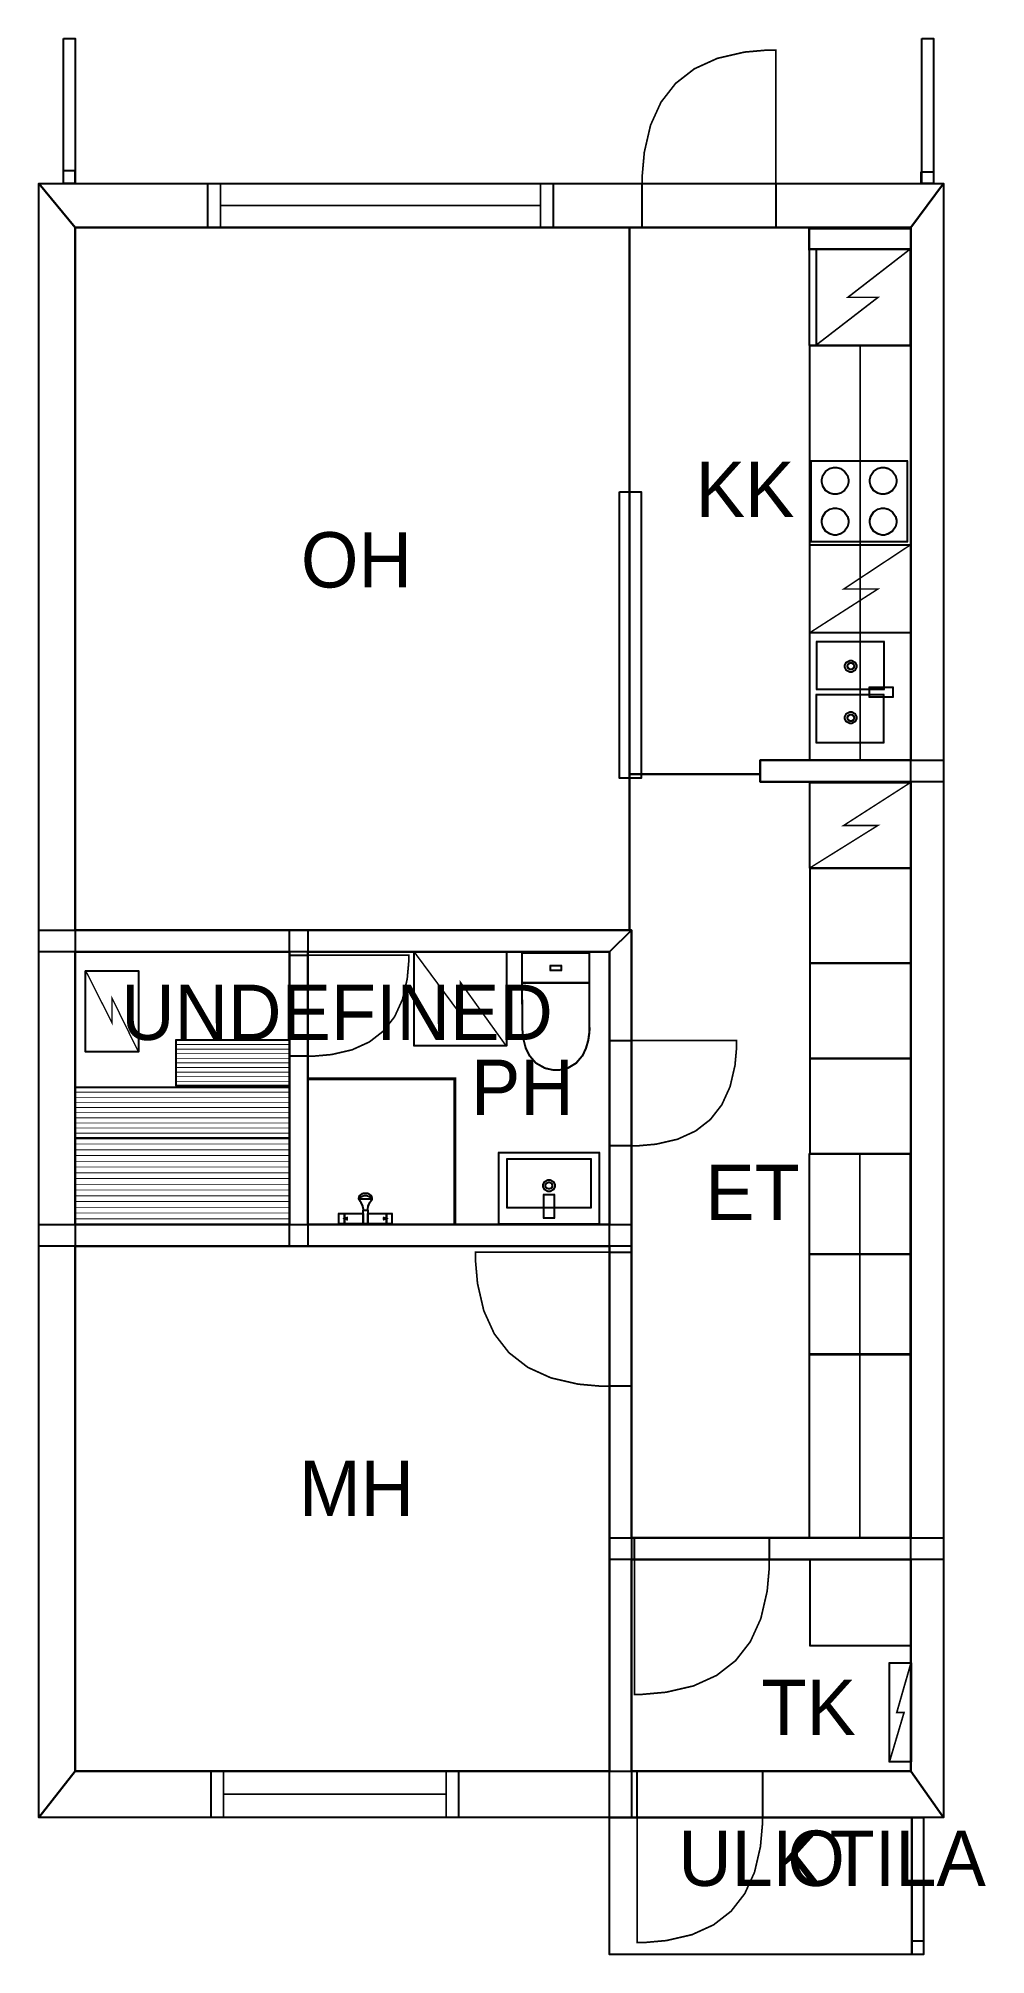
# Model space of a CAD drawing. Extents: x 1.5 to 7.4, y 0 to 11.9.
import ezdxf

# ---------------------------------------------------------------- set-up
doc = ezdxf.new("R2010")
doc.units = 0
doc.layers.get('0').update_dxf_attribs({"linetype": 'CONTINUOUS'})

msp = doc.modelspace()

# ---------------------------------------------------------------- linework, layer by layer
at = {"color": 0}
for points, const_width in [([(1.67253, 11.9134), (1.74544, 11.9134), (1.74544, 11.0119), (1.67253, 11.0119), (1.67253, 11.9134)], 0.002083), ([(7.00331, 11.9134), (7.07622, 11.9134), (7.07622, 11.0119), (7.00331, 11.0119), (7.00331, 11.9134)], 0.002083), ([(5.26719, 11.0119), (5.26719, 11.0606), (5.28017, 11.2065), (5.31907, 11.3751), (5.3839, 11.5177), (5.47467, 11.6344), (5.59136, 11.7252), (5.734, 11.79), (5.90256, 11.8289), (6.04839, 11.8418), (6.09706, 11.8418), (6.09706, 11.0119), (5.26719, 11.0119)], 0.010417), ([(1.51801, 11.0119), (7.13781, 11.0119), (6.9349, 10.7382), (1.74544, 10.7382), (1.51801, 11.0119)], 0.002083), ([(1.51801, 0.859321), (1.51801, 11.0119), (1.74544, 10.7382), (1.74544, 1.14621), (1.51801, 0.859321)], 0.002083), ([(2.56967, 11.0119), (4.71365, 11.0119), (4.71365, 10.7382), (2.56967, 10.7382), (2.56967, 11.0119)], 0.010417), ([(2.56967, 11.0119), (4.71365, 11.0119), (4.71365, 10.7382), (2.56967, 10.7382), (2.56967, 11.0119)], 0.010417), ([(5.26719, 11.0119), (6.09706, 11.0119), (6.09706, 10.7382), (5.26719, 10.7382), (5.26719, 11.0119)], 0.010417), ([(5.26719, 11.0119), (6.09706, 11.0119), (6.09706, 10.7382), (5.26719, 10.7382), (5.26719, 11.0119)], 0.010417), ([(7.13781, 11.0119), (7.13781, 0.859321), (6.9349, 1.14621), (6.9349, 10.7382), (7.13781, 11.0119)], 0.002083), ([(6.30442, 10.7324), (6.30442, 10.6041), (6.93485, 10.6041), (6.93485, 10.7324), (6.30442, 10.7324)], 0.01283), ([(6.30615, 10.6041), (6.30615, 10.0058), (6.93115, 10.0058), (6.93115, 10.6041), (6.30615, 10.6041)], 0.009972), ([(6.30615, 10.6041), (6.30615, 10.0058), (6.34782, 10.0058), (6.34782, 10.6041), (6.30615, 10.6041)], 0.009972), ([(6.30875, 10.0058), (6.30875, 7.42822), (6.93375, 7.42822), (6.93375, 10.0058), (6.30875, 10.0058)], 0.010417), ([(6.62061, 10.0058), (6.62061, 7.43088), (6.93311, 7.43088), (6.93311, 10.0058), (6.62061, 10.0058)], 0.010417), ([(6.31668, 9.28831), (6.31668, 8.78478), (6.91292, 8.78478), (6.91292, 9.28831), (6.31668, 9.28831)], 0.010417), ([(6.46565, 9.08117), (6.45751, 9.08117), (6.43321, 9.08772), (6.40674, 9.10558), (6.38883, 9.13211), (6.38232, 9.15642), (6.38232, 9.1645), (6.38232, 9.17264), (6.38883, 9.19694), (6.40674, 9.22342), (6.43321, 9.24132), (6.45751, 9.24783), (6.46565, 9.24783), (6.47374, 9.24783), (6.49804, 9.24132), (6.52458, 9.22342), (6.54243, 9.19694), (6.54899, 9.17264), (6.54899, 9.1645), (6.54899, 9.15642), (6.54243, 9.13211), (6.52458, 9.10558), (6.49804, 9.08772), (6.47374, 9.08117), (6.46565, 9.08117)], 0.010417), ([(6.76357, 9.08117), (6.75543, 9.08117), (6.73107, 9.08772), (6.70458, 9.10558), (6.68674, 9.13211), (6.68024, 9.15642), (6.68024, 9.1645), (6.68024, 9.17264), (6.68674, 9.19694), (6.70458, 9.22342), (6.73107, 9.24132), (6.75543, 9.24783), (6.76357, 9.24783), (6.77165, 9.24783), (6.79596, 9.24132), (6.82249, 9.22342), (6.84033, 9.19694), (6.8469, 9.17264), (6.8469, 9.1645), (6.8469, 9.15642), (6.84033, 9.13211), (6.82249, 9.10558), (6.79596, 9.08772), (6.77165, 9.08117), (6.76357, 9.08117)], 0.010417), ([(5.12543, 9.09631), (5.26085, 9.09631), (5.26085, 7.31592), (5.12543, 7.31592), (5.12543, 9.09631)], 0.002083), ([(6.46565, 8.82801), (6.45751, 8.82801), (6.43321, 8.83458), (6.40674, 8.85243), (6.38883, 8.87896), (6.38232, 8.90326), (6.38232, 8.91135), (6.38232, 8.91949), (6.38883, 8.94379), (6.40674, 8.97026), (6.43321, 8.98817), (6.45751, 8.99468), (6.46565, 8.99468), (6.47374, 8.99468), (6.49804, 8.98817), (6.52458, 8.97026), (6.54243, 8.94379), (6.54899, 8.91949), (6.54899, 8.91135), (6.54899, 8.90326), (6.54243, 8.87896), (6.52458, 8.85243), (6.49804, 8.83458), (6.47374, 8.82801), (6.46565, 8.82801)], 0.010417), ([(6.76357, 8.82801), (6.75543, 8.82801), (6.73107, 8.83458), (6.70458, 8.85243), (6.68674, 8.87896), (6.68024, 8.90326), (6.68024, 8.91135), (6.68024, 8.91949), (6.68674, 8.94379), (6.70458, 8.97026), (6.73107, 8.98817), (6.75543, 8.99468), (6.76357, 8.99468), (6.77165, 8.99468), (6.79596, 8.98817), (6.82249, 8.97026), (6.84033, 8.94379), (6.8469, 8.91949), (6.8469, 8.91135), (6.8469, 8.90326), (6.84033, 8.87896), (6.82249, 8.85243), (6.79596, 8.83458), (6.77165, 8.82801), (6.76357, 8.82801)], 0.010417), ([(6.30875, 8.76671), (6.30875, 8.22021), (6.93375, 8.22021), (6.93375, 8.76671), (6.30875, 8.76671)], 0.009108), ([(6.35097, 8.16635), (6.35097, 7.86757), (6.76725, 7.86757), (6.76725, 8.16635), (6.35097, 8.16635)], 0.010417), ([(6.56288, 7.97581), (6.55643, 7.97581), (6.53706, 7.98649), (6.52642, 8.00586), (6.52642, 8.01226), (6.52642, 8.01872), (6.53706, 8.03808), (6.55643, 8.04872), (6.56288, 8.04872), (6.56928, 8.04872), (6.58865, 8.03808), (6.59933, 8.01872), (6.59933, 8.01226), (6.59933, 8.00586), (6.58865, 7.98649), (6.56928, 7.97581), (6.56288, 7.97581)], 0.008333), ([(6.56288, 7.99143), (6.55919, 7.99143), (6.54812, 7.99756), (6.54204, 8.00862), (6.54204, 8.01226), (6.54204, 8.01594), (6.54812, 8.02701), (6.55919, 8.0331), (6.56288, 8.0331), (6.56651, 8.0331), (6.57758, 8.02701), (6.58371, 8.01594), (6.58371, 8.01226), (6.58371, 8.00862), (6.57758, 7.99756), (6.56651, 7.99143), (6.56288, 7.99143)], 0.008333), ([(6.67817, 7.88331), (6.67817, 7.82081), (6.824, 7.82081), (6.824, 7.88331), (6.67817, 7.88331)], 0.010417), ([(6.35004, 7.8361), (6.35004, 7.53749), (6.76622, 7.53749), (6.76622, 7.8361), (6.35004, 7.8361)], 0.010417), ([(6.56288, 7.65614), (6.55643, 7.65614), (6.53706, 7.66683), (6.52642, 7.68619), (6.52642, 7.6926), (6.52642, 7.69906), (6.53706, 7.71843), (6.55643, 7.72906), (6.56288, 7.72906), (6.56928, 7.72906), (6.58865, 7.71843), (6.59933, 7.69906), (6.59933, 7.6926), (6.59933, 7.68619), (6.58865, 7.66683), (6.56928, 7.65614), (6.56288, 7.65614)], 0.008333), ([(6.56288, 7.67176), (6.55919, 7.67176), (6.54812, 7.6779), (6.54204, 7.68896), (6.54204, 7.6926), (6.54204, 7.69629), (6.54812, 7.70736), (6.55919, 7.71343), (6.56288, 7.71343), (6.56651, 7.71343), (6.57758, 7.70736), (6.58371, 7.69629), (6.58371, 7.6926), (6.58371, 7.68896), (6.57758, 7.6779), (6.56651, 7.67176), (6.56288, 7.67176)], 0.008333), ([(6.00092, 7.42914), (7.13781, 7.42914), (7.13781, 7.29372), (6.00092, 7.29372), (6.00092, 7.42914)], 0.002083), ([(6.30811, 7.28944), (6.30811, 6.75803), (6.93311, 6.75803), (6.93311, 7.28944), (6.30811, 7.28944)], 0.008857), ([(6.3099, 6.75803), (6.3099, 6.16644), (6.9349, 6.16644), (6.9349, 6.75803), (6.3099, 6.75803)], 0.010417), ([(5.06478, 6.23682), (1.51801, 6.23682), (1.51801, 6.37224), (5.20019, 6.37224), (5.06478, 6.23682)], 0.002083), ([(3.07699, 6.37224), (3.19065, 6.37224), (3.19065, 4.40776), (3.07699, 4.40776), (3.07699, 6.37224)], 0.002083), ([(5.06478, 0.859321), (5.06478, 6.23682), (5.20019, 6.37224), (5.20019, 0.859321), (5.06478, 0.859321)], 0.002083), ([(3.07699, 6.21619), (3.19065, 6.21619), (3.19065, 5.58963), (3.07699, 5.58963), (3.07699, 6.21619)], 0.010417), ([(3.07699, 6.21619), (3.19065, 6.21619), (3.19065, 5.58963), (3.07699, 5.58963), (3.07699, 6.21619)], 0.010417), ([(3.19065, 5.58963), (3.22732, 5.58963), (3.33746, 5.59944), (3.46474, 5.62879), (3.57243, 5.67779), (3.66054, 5.74631), (3.72906, 5.83442), (3.778, 5.94211), (3.80735, 6.06939), (3.81717, 6.17953), (3.81717, 6.21619), (3.19065, 6.21619), (3.19065, 5.58963)], 0.010417), ([(3.85113, 6.23682), (4.42339, 6.23682), (4.42339, 5.65261), (3.85113, 5.65261), (3.85113, 6.23682)], 0.009539), ([(4.52208, 6.23161), (4.93864, 6.23161), (4.93864, 6.04432), (4.52208, 6.04432), (4.52208, 6.23161)], 0.010417), ([(1.80974, 6.12056), (1.80974, 5.61714), (2.13715, 5.61714), (2.13715, 6.12056), (1.80974, 6.12056)], 0.00839), ([(4.69721, 6.15375), (4.76346, 6.15375), (4.76346, 6.12218), (4.69721, 6.12218), (4.69721, 6.15375)], 0.010417), ([(6.3099, 6.1665), (6.3099, 5.57497), (6.9349, 5.57497), (6.9349, 6.1665), (6.3099, 6.1665)], 0.010417), ([(4.93864, 5.77604), (4.93864, 5.77604), (4.93869, 5.76432), (4.93707, 5.73335), (4.93093, 5.68951), (4.91749, 5.63926), (4.89393, 5.58903), (4.85747, 5.54519), (4.80528, 5.51421), (4.75222, 5.50244), (4.7346, 5.50244), (4.71625, 5.50244), (4.6614, 5.51421), (4.60736, 5.54519), (4.56956, 5.58903), (4.54508, 5.63926), (4.53108, 5.68951), (4.52468, 5.73335), (4.52294, 5.76432), (4.52306, 5.77604), (4.52306, 5.77604), (4.52203, 6.04432), (4.93864, 6.04432), (4.93864, 5.77604)], 0.010417), ([(2.3724, 5.69015), (3.07699, 5.69015), (3.07699, 5.40483), (2.3724, 5.40483), (2.3724, 5.69015)], 0.010417), ([(5.06478, 5.68582), (5.20019, 5.68582), (5.20019, 5.03217), (5.06478, 5.03217), (5.06478, 5.68582)], 0.010417), ([(5.06478, 5.68582), (5.20019, 5.68582), (5.20019, 5.03217), (5.06478, 5.03217), (5.06478, 5.68582)], 0.010417), ([(5.20019, 5.03217), (5.23844, 5.03217), (5.35335, 5.04243), (5.48617, 5.07303), (5.59847, 5.12414), (5.69043, 5.19558), (5.76188, 5.28754), (5.81299, 5.39985), (5.84358, 5.53267), (5.85385, 5.64757), (5.85385, 5.68582), (5.20019, 5.68582), (5.20019, 5.03217)], 0.010417), ([(6.3099, 5.57497), (6.3099, 4.98346), (6.9349, 4.98346), (6.9349, 5.57497), (6.3099, 5.57497)], 0.010417), ([(1.74539, 5.39757), (3.07574, 5.39757), (3.07574, 5.07904), (1.74539, 5.07904), (1.74539, 5.39757)], 0.010417), ([(1.74544, 5.07904), (3.07574, 5.07904), (3.07574, 4.54324), (1.74544, 4.54324), (1.74544, 5.07904)], 0.010417), ([(4.37549, 4.99094), (5.00049, 4.99094), (5.00049, 4.54617), (4.37549, 4.54617), (4.37549, 4.99094)], 0.010417), ([(4.42757, 4.95167), (4.9484, 4.95167), (4.9484, 4.64719), (4.42757, 4.64719), (4.42757, 4.95167)], 0.010417), ([(6.30583, 4.98346), (6.30583, 4.35846), (6.93083, 4.35846), (6.93083, 4.98346), (6.30583, 4.98346)], 0.010417), ([(4.65153, 4.78483), (4.65153, 4.79129), (4.66217, 4.81065), (4.68153, 4.82129), (4.68799, 4.82129), (4.69439, 4.82129), (4.71376, 4.81065), (4.72444, 4.79129), (4.72444, 4.78483), (4.72444, 4.77843), (4.71376, 4.75906), (4.69439, 4.74837), (4.68799, 4.74837), (4.68153, 4.74837), (4.66217, 4.75906), (4.65153, 4.77843), (4.65153, 4.78483)], 0.008333), ([(4.66715, 4.78483), (4.66715, 4.78851), (4.67324, 4.79958), (4.68431, 4.80567), (4.68799, 4.80567), (4.69162, 4.80567), (4.70269, 4.79958), (4.70882, 4.78851), (4.70882, 4.78483), (4.70882, 4.78119), (4.70269, 4.77013), (4.69162, 4.764), (4.68799, 4.764), (4.68431, 4.764), (4.67324, 4.77013), (4.66715, 4.78119), (4.66715, 4.78483)], 0.008333), ([(4.65674, 4.72906), (4.71924, 4.72906), (4.71924, 4.58322), (4.65674, 4.58322), (4.65674, 4.72906)], 0.010417), ([(1.51801, 4.54318), (5.20019, 4.54318), (5.20019, 4.40776), (1.51801, 4.40776), (1.51801, 4.54318)], 0.002083), ([(3.38271, 4.61199), (3.41812, 4.61199), (3.41812, 4.54844), (3.38271, 4.54844), (3.38271, 4.61199)], 0.010417), ([(3.41812, 4.58074), (3.42133, 4.57954), (3.43099, 4.57568), (3.43375, 4.57449), (3.43375, 4.57449), (3.43375, 4.57596), (3.43375, 4.58024), (3.43375, 4.58453), (3.43375, 4.58594), (3.43375, 4.58594), (3.43138, 4.58529), (3.42139, 4.58192), (3.41812, 4.58074)], 0.010417), ([(3.4171, 4.61199), (3.53375, 4.61199), (3.53375, 4.54844), (3.4171, 4.54844), (3.4171, 4.61199)], 0.010417), ([(3.5619, 4.54844), (3.53375, 4.54844), (3.53375, 4.63178), (3.54075, 4.63178), (3.55658, 4.63178), (3.5619, 4.63178), (3.5619, 4.61094), (3.5619, 4.56407), (3.5619, 4.54844)], 0.010417), ([(3.5619, 4.61199), (3.67854, 4.61199), (3.67854, 4.54844), (3.5619, 4.54844), (3.5619, 4.61199)], 0.010417), ([(3.67854, 4.58074), (3.67529, 4.57954), (3.66564, 4.57568), (3.66292, 4.57449), (3.66292, 4.57449), (3.66292, 4.57596), (3.66292, 4.58024), (3.66292, 4.58453), (3.66292, 4.58594), (3.66292, 4.58594), (3.66525, 4.58529), (3.67524, 4.58192), (3.67854, 4.58074)], 0.010417), ([(3.67854, 4.61199), (3.71186, 4.61199), (3.71186, 4.54844), (3.67854, 4.54844), (3.67854, 4.61199)], 0.010417), ([(5.06478, 3.53808), (5.0159, 3.53808), (4.86936, 3.55117), (4.69997, 3.59022), (4.55669, 3.65539), (4.43946, 3.74658), (4.34825, 3.86382), (4.28315, 4.00711), (4.24408, 4.17649), (4.23107, 4.32303), (4.23107, 4.37185), (5.06478, 4.37185), (5.06478, 3.53808)], 0.010417), ([(5.06478, 4.37185), (5.20019, 4.37185), (5.20019, 3.53808), (5.06478, 3.53808), (5.06478, 4.37185)], 0.010417), ([(5.06478, 4.37185), (5.20019, 4.37185), (5.20019, 3.53808), (5.06478, 3.53808), (5.06478, 4.37185)], 0.010417), ([(6.30583, 4.35846), (6.30583, 3.73346), (6.93083, 3.73346), (6.93083, 4.35846), (6.30583, 4.35846)], 0.010417), ([(6.30583, 3.7391), (6.30583, 2.5964), (6.93083, 2.5964), (6.93083, 3.7391), (6.30583, 3.7391)], 0.010417), ([(5.06478, 2.5964), (7.13781, 2.5964), (7.13781, 2.46099), (5.06478, 2.46099), (5.06478, 2.5964)], 0.002083), ([(5.21918, 2.5964), (6.05658, 2.5964), (6.05658, 2.46099), (5.21918, 2.46099), (5.21918, 2.5964)], 0.010417), ([(5.21918, 2.5964), (6.05658, 2.5964), (6.05658, 2.46099), (5.21918, 2.46099), (5.21918, 2.5964)], 0.010417), ([(6.05658, 2.46099), (6.05658, 2.41194), (6.04346, 2.26476), (6.00424, 2.09467), (5.93881, 1.95074), (5.84722, 1.83296), (5.72944, 1.74137), (5.5855, 1.67594), (5.41542, 1.63672), (5.26824, 1.62358), (5.21918, 1.62358), (5.21918, 2.46099), (6.05658, 2.46099)], 0.010417), ([(6.3099, 2.46094), (6.3099, 1.92606), (6.9349, 1.92606), (6.9349, 2.46094), (6.3099, 2.46094)], 0.010417), ([(6.8035, 1.81988), (6.8035, 1.20459), (6.93707, 1.20459), (6.93707, 1.81988), (6.8035, 1.81988)], 0.010254), ([(7.13781, 0.859321), (1.51801, 0.859321), (1.74544, 1.14621), (6.9349, 1.14621), (7.13781, 0.859321)], 0.002083), ([(2.58854, 1.14621), (4.1269, 1.14621), (4.1269, 0.859321), (2.58854, 0.859321), (2.58854, 1.14621)], 0.010417), ([(2.58854, 1.14621), (4.1269, 1.14621), (4.1269, 0.859321), (2.58854, 0.859321), (2.58854, 1.14621)], 0.010417), ([(5.23594, 1.14621), (6.01383, 1.14621), (6.01383, 0.859321), (5.23594, 0.859321), (5.23594, 1.14621)], 0.010417), ([(5.23594, 1.14621), (6.01383, 1.14621), (6.01383, 0.859321), (5.23594, 0.859321), (5.23594, 1.14621)], 0.010417), ([(6.94217, 0.859321), (6.94125, 0.006944), (5.06478, 0.006944), (5.06478, 0.859321), (6.94217, 0.859321)], 0.002083), ([(6.01383, 0.859321), (6.01383, 0.813747), (6.00163, 0.677029), (5.96517, 0.518989), (5.9044, 0.385308), (5.81933, 0.275933), (5.70996, 0.190864), (5.57628, 0.1301), (5.41824, 0.093642), (5.28153, 0.081434), (5.23594, 0.081434), (5.23594, 0.859321), (6.01383, 0.859321)], 0.010417), ([(6.94217, 0.859321), (7.01508, 0.859321), (7.01508, 0.006944), (6.94217, 0.006944), (6.94217, 0.859321)], 0.002083)]:
    msp.add_lwpolyline(points, close=True, dxfattribs=dict(at, const_width=const_width))
at = {"color": 7}
for points in [[(1.67253, 11.9134), (1.74544, 11.9134), (1.74544, 11.0119), (1.67253, 11.0119), (1.67253, 11.9134)], [(7.00331, 11.9134), (7.07622, 11.9134), (7.07622, 11.0119), (7.00331, 11.0119), (7.00331, 11.9134)], [(2.56967, 11.0119), (4.71365, 11.0119), (4.71365, 10.7382), (2.56967, 10.7382), (2.56967, 11.0119)], [(2.56967, 11.0119), (4.71365, 11.0119), (4.71365, 10.7382), (2.56967, 10.7382), (2.56967, 11.0119)], [(5.26719, 11.0119), (6.09706, 11.0119), (6.09706, 10.7382), (5.26719, 10.7382), (5.26719, 11.0119)], [(5.26719, 11.0119), (6.09706, 11.0119), (6.09706, 10.7382), (5.26719, 10.7382), (5.26719, 11.0119)], [(1.74544, 10.7382), (5.18907, 10.7382), (5.18907, 6.37224), (1.74544, 6.37224), (1.74544, 10.7382)], [(6.9349, 7.42914), (6.00092, 7.42914), (6.00092, 7.34153), (5.18907, 7.34153), (5.18907, 10.7382), (6.9349, 10.7382), (6.9349, 7.42914)], [(6.30442, 10.7324), (6.93485, 10.7324), (6.93485, 10.6041), (6.30442, 10.6041), (6.30442, 10.7324)], [(6.30615, 10.6041), (6.93115, 10.6041), (6.93115, 10.0058), (6.30615, 10.0058), (6.30615, 10.6041)], [(6.30615, 10.6041), (6.34782, 10.6041), (6.34782, 10.0058), (6.30615, 10.0058), (6.30615, 10.6041)], [(6.30875, 10.0058), (6.93375, 10.0058), (6.93375, 7.42822), (6.30875, 7.42822), (6.30875, 10.0058)], [(6.31668, 9.28831), (6.91292, 9.28831), (6.91292, 8.78478), (6.31668, 8.78478), (6.31668, 9.28831)], [(6.46565, 9.08117), (6.45751, 9.08117), (6.43321, 9.08772), (6.40674, 9.10558), (6.38883, 9.13211), (6.38232, 9.15642), (6.38232, 9.1645), (6.38232, 9.17264), (6.38883, 9.19694), (6.40674, 9.22342), (6.43321, 9.24132), (6.45751, 9.24783), (6.46565, 9.24783), (6.47374, 9.24783), (6.49804, 9.24132), (6.52458, 9.22342), (6.54243, 9.19694), (6.54899, 9.17264), (6.54899, 9.1645), (6.54899, 9.15642), (6.54243, 9.13211), (6.52458, 9.10558), (6.49804, 9.08772), (6.47374, 9.08117), (6.46565, 9.08117)], [(6.76357, 9.08117), (6.75543, 9.08117), (6.73107, 9.08772), (6.70458, 9.10558), (6.68674, 9.13211), (6.68024, 9.15642), (6.68024, 9.1645), (6.68024, 9.17264), (6.68674, 9.19694), (6.70458, 9.22342), (6.73107, 9.24132), (6.75543, 9.24783), (6.76357, 9.24783), (6.77165, 9.24783), (6.79596, 9.24132), (6.82249, 9.22342), (6.84033, 9.19694), (6.8469, 9.17264), (6.8469, 9.1645), (6.8469, 9.15642), (6.84033, 9.13211), (6.82249, 9.10558), (6.79596, 9.08772), (6.77165, 9.08117), (6.76357, 9.08117)], [(6.46565, 8.82801), (6.45751, 8.82801), (6.43321, 8.83458), (6.40674, 8.85243), (6.38883, 8.87896), (6.38232, 8.90326), (6.38232, 8.91135), (6.38232, 8.91949), (6.38883, 8.94379), (6.40674, 8.97026), (6.43321, 8.98817), (6.45751, 8.99468), (6.46565, 8.99468), (6.47374, 8.99468), (6.49804, 8.98817), (6.52458, 8.97026), (6.54243, 8.94379), (6.54899, 8.91949), (6.54899, 8.91135), (6.54899, 8.90326), (6.54243, 8.87896), (6.52458, 8.85243), (6.49804, 8.83458), (6.47374, 8.82801), (6.46565, 8.82801)], [(6.76357, 8.82801), (6.75543, 8.82801), (6.73107, 8.83458), (6.70458, 8.85243), (6.68674, 8.87896), (6.68024, 8.90326), (6.68024, 8.91135), (6.68024, 8.91949), (6.68674, 8.94379), (6.70458, 8.97026), (6.73107, 8.98817), (6.75543, 8.99468), (6.76357, 8.99468), (6.77165, 8.99468), (6.79596, 8.98817), (6.82249, 8.97026), (6.84033, 8.94379), (6.8469, 8.91949), (6.8469, 8.91135), (6.8469, 8.90326), (6.84033, 8.87896), (6.82249, 8.85243), (6.79596, 8.83458), (6.77165, 8.82801), (6.76357, 8.82801)], [(6.30875, 8.76671), (6.93375, 8.76671), (6.93375, 8.22021), (6.30875, 8.22021), (6.30875, 8.76671)], [(6.35097, 8.16635), (6.76725, 8.16635), (6.76725, 7.86757), (6.35097, 7.86757), (6.35097, 8.16635)], [(6.56288, 7.97581), (6.55643, 7.97581), (6.53706, 7.98649), (6.52642, 8.00586), (6.52642, 8.01226), (6.52642, 8.01872), (6.53706, 8.03808), (6.55643, 8.04872), (6.56288, 8.04872), (6.56928, 8.04872), (6.58865, 8.03808), (6.59933, 8.01872), (6.59933, 8.01226), (6.59933, 8.00586), (6.58865, 7.98649), (6.56928, 7.97581), (6.56288, 7.97581)], [(6.56288, 7.99143), (6.55919, 7.99143), (6.54812, 7.99756), (6.54204, 8.00862), (6.54204, 8.01226), (6.54204, 8.01594), (6.54812, 8.02701), (6.55919, 8.0331), (6.56288, 8.0331), (6.56651, 8.0331), (6.57758, 8.02701), (6.58371, 8.01594), (6.58371, 8.01226), (6.58371, 8.00862), (6.57758, 7.99756), (6.56651, 7.99143), (6.56288, 7.99143)], [(6.67817, 7.88331), (6.824, 7.88331), (6.824, 7.82081), (6.67817, 7.82081), (6.67817, 7.88331)], [(6.35004, 7.8361), (6.76622, 7.8361), (6.76622, 7.53749), (6.35004, 7.53749), (6.35004, 7.8361)], [(6.56288, 7.65614), (6.55643, 7.65614), (6.53706, 7.66683), (6.52642, 7.68619), (6.52642, 7.6926), (6.52642, 7.69906), (6.53706, 7.71843), (6.55643, 7.72906), (6.56288, 7.72906), (6.56928, 7.72906), (6.58865, 7.71843), (6.59933, 7.69906), (6.59933, 7.6926), (6.59933, 7.68619), (6.58865, 7.66683), (6.56928, 7.65614), (6.56288, 7.65614)], [(6.56288, 7.67176), (6.55919, 7.67176), (6.54812, 7.6779), (6.54204, 7.68896), (6.54204, 7.6926), (6.54204, 7.69629), (6.54812, 7.70736), (6.55919, 7.71343), (6.56288, 7.71343), (6.56651, 7.71343), (6.57758, 7.70736), (6.58371, 7.69629), (6.58371, 7.6926), (6.58371, 7.68896), (6.57758, 7.6779), (6.56651, 7.67176), (6.56288, 7.67176)], [(6.00092, 7.29372), (6.9349, 7.29372), (6.9349, 2.5964), (5.20019, 2.5964), (5.20019, 6.37224), (5.18907, 6.37224), (5.18907, 7.34153), (6.00092, 7.34153), (6.00092, 7.29372)], [(6.30811, 7.28944), (6.93311, 7.28944), (6.93311, 6.75803), (6.30811, 6.75803), (6.30811, 7.28944)], [(6.3099, 6.75803), (6.9349, 6.75803), (6.9349, 6.16644), (6.3099, 6.16644), (6.3099, 6.75803)], [(1.74544, 6.23682), (3.07699, 6.23682), (3.07699, 4.54318), (1.74544, 4.54318), (1.74544, 6.23682)], [(3.07699, 6.21619), (3.19065, 6.21619), (3.19065, 5.58963), (3.07699, 5.58963), (3.07699, 6.21619)], [(3.07699, 6.21619), (3.19065, 6.21619), (3.19065, 5.58963), (3.07699, 5.58963), (3.07699, 6.21619)], [(3.19065, 6.23682), (5.06478, 6.23682), (5.06478, 4.54318), (3.19065, 4.54318), (3.19065, 6.23682)], [(3.85113, 6.23682), (4.42339, 6.23682), (4.42339, 5.65261), (3.85113, 5.65261), (3.85113, 6.23682)], [(4.52208, 6.23161), (4.93864, 6.23161), (4.93864, 6.04432), (4.52208, 6.04432), (4.52208, 6.23161)], [(1.80974, 6.12056), (2.13715, 6.12056), (2.13715, 5.61714), (1.80974, 5.61714), (1.80974, 6.12056)], [(4.69721, 6.15375), (4.76346, 6.15375), (4.76346, 6.12218), (4.69721, 6.12218), (4.69721, 6.15375)], [(6.3099, 6.1665), (6.9349, 6.1665), (6.9349, 5.57497), (6.3099, 5.57497), (6.3099, 6.1665)], [(4.93864, 5.77604), (4.93864, 5.77604), (4.93869, 5.76432), (4.93707, 5.73335), (4.93093, 5.68951), (4.91749, 5.63926), (4.89393, 5.58903), (4.85747, 5.54519), (4.80528, 5.51421), (4.75222, 5.50244), (4.7346, 5.50244), (4.71625, 5.50244), (4.6614, 5.51421), (4.60736, 5.54519), (4.56956, 5.58903), (4.54508, 5.63926), (4.53108, 5.68951), (4.52468, 5.73335), (4.52294, 5.76432), (4.52306, 5.77604), (4.52306, 5.77604), (4.52203, 6.04432), (4.93864, 6.04432), (4.93864, 5.77604)], [(2.3724, 5.69015), (3.07699, 5.69015), (3.07699, 5.40483), (2.3724, 5.40483), (2.3724, 5.69015)], [(5.06478, 5.68582), (5.20019, 5.68582), (5.20019, 5.03217), (5.06478, 5.03217), (5.06478, 5.68582)], [(5.06478, 5.68582), (5.20019, 5.68582), (5.20019, 5.03217), (5.06478, 5.03217), (5.06478, 5.68582)], [(6.3099, 5.57497), (6.9349, 5.57497), (6.9349, 4.98346), (6.3099, 4.98346), (6.3099, 5.57497)], [(1.74539, 5.39757), (3.07574, 5.39757), (3.07574, 5.07904), (1.74539, 5.07904), (1.74539, 5.39757)], [(1.74544, 5.07904), (3.07574, 5.07904), (3.07574, 4.54324), (1.74544, 4.54324), (1.74544, 5.07904)], [(4.37549, 4.99094), (5.00049, 4.99094), (5.00049, 4.54617), (4.37549, 4.54617), (4.37549, 4.99094)], [(4.42757, 4.95167), (4.9484, 4.95167), (4.9484, 4.64719), (4.42757, 4.64719), (4.42757, 4.95167)], [(6.30583, 4.98346), (6.93083, 4.98346), (6.93083, 4.35846), (6.30583, 4.35846), (6.30583, 4.98346)], [(4.65153, 4.78483), (4.65153, 4.79129), (4.66217, 4.81065), (4.68153, 4.82129), (4.68799, 4.82129), (4.69439, 4.82129), (4.71376, 4.81065), (4.72444, 4.79129), (4.72444, 4.78483), (4.72444, 4.77843), (4.71376, 4.75906), (4.69439, 4.74837), (4.68799, 4.74837), (4.68153, 4.74837), (4.66217, 4.75906), (4.65153, 4.77843), (4.65153, 4.78483)], [(4.66715, 4.78483), (4.66715, 4.78851), (4.67324, 4.79958), (4.68431, 4.80567), (4.68799, 4.80567), (4.69162, 4.80567), (4.70269, 4.79958), (4.70882, 4.78851), (4.70882, 4.78483), (4.70882, 4.78119), (4.70269, 4.77013), (4.69162, 4.764), (4.68799, 4.764), (4.68431, 4.764), (4.67324, 4.77013), (4.66715, 4.78119), (4.66715, 4.78483)], [(3.5619, 4.63178), (3.5619, 4.63813), (3.56549, 4.65707), (3.57542, 4.67947), (3.57856, 4.68386), (3.57958, 4.68544), (3.58974, 4.70003), (3.59, 4.70156), (3.5905, 4.70443), (3.58632, 4.72097), (3.56967, 4.73383), (3.56396, 4.73486), (3.56267, 4.73514), (3.55111, 4.73594), (3.54731, 4.73594), (3.54833, 4.73594), (3.54417, 4.73594), (3.53299, 4.73514), (3.53168, 4.73486), (3.52593, 4.73383), (3.50922, 4.72097), (3.5051, 4.70443), (3.50564, 4.70156), (3.50586, 4.70003), (3.516, 4.68544), (3.51708, 4.68386), (3.52018, 4.67947), (3.53006, 4.65707), (3.53375, 4.63813), (3.53375, 4.63178)], [(3.59, 4.70258), (3.58974, 4.70313), (3.5779, 4.71332), (3.55414, 4.72239), (3.54628, 4.72239), (3.53999, 4.72217), (3.51731, 4.71289), (3.50612, 4.70313), (3.50564, 4.70258)], [(4.65674, 4.72906), (4.71924, 4.72906), (4.71924, 4.58322), (4.65674, 4.58322), (4.65674, 4.72906)], [(3.38271, 4.61199), (3.41812, 4.61199), (3.41812, 4.54844), (3.38271, 4.54844), (3.38271, 4.61199)], [(3.4171, 4.61199), (3.53375, 4.61199), (3.53375, 4.54844), (3.4171, 4.54844), (3.4171, 4.61199)], [(3.41812, 4.58074), (3.42133, 4.57954), (3.43099, 4.57568), (3.43375, 4.57449), (3.43375, 4.57449), (3.43375, 4.57596), (3.43375, 4.58024), (3.43375, 4.58453), (3.43375, 4.58594), (3.43375, 4.58594), (3.43138, 4.58529), (3.42139, 4.58192), (3.41812, 4.58074)], [(3.5619, 4.54844), (3.53375, 4.54844), (3.53375, 4.63178), (3.54075, 4.63178), (3.55658, 4.63178), (3.5619, 4.63178), (3.5619, 4.61094), (3.5619, 4.56407), (3.5619, 4.54844)], [(3.5619, 4.61199), (3.67854, 4.61199), (3.67854, 4.54844), (3.5619, 4.54844), (3.5619, 4.61199)], [(3.67854, 4.58074), (3.67529, 4.57954), (3.66564, 4.57568), (3.66292, 4.57449), (3.66292, 4.57449), (3.66292, 4.57596), (3.66292, 4.58024), (3.66292, 4.58453), (3.66292, 4.58594), (3.66292, 4.58594), (3.66525, 4.58529), (3.67524, 4.58192), (3.67854, 4.58074)], [(3.67854, 4.61199), (3.71186, 4.61199), (3.71186, 4.54844), (3.67854, 4.54844), (3.67854, 4.61199)], [(1.74544, 4.40776), (5.06478, 4.40776), (5.06478, 1.14621), (1.74544, 1.14621), (1.74544, 4.40776)], [(5.06478, 4.37185), (5.20019, 4.37185), (5.20019, 3.53808), (5.06478, 3.53808), (5.06478, 4.37185)], [(5.06478, 4.37185), (5.20019, 4.37185), (5.20019, 3.53808), (5.06478, 3.53808), (5.06478, 4.37185)], [(6.30583, 4.35846), (6.93083, 4.35846), (6.93083, 3.73346), (6.30583, 3.73346), (6.30583, 4.35846)], [(6.30583, 3.7391), (6.93083, 3.7391), (6.93083, 2.5964), (6.30583, 2.5964), (6.30583, 3.7391)], [(5.21918, 2.5964), (6.05658, 2.5964), (6.05658, 2.46099), (5.21918, 2.46099), (5.21918, 2.5964)], [(5.21918, 2.5964), (6.05658, 2.5964), (6.05658, 2.46099), (5.21918, 2.46099), (5.21918, 2.5964)], [(5.20019, 2.46099), (6.9349, 2.46099), (6.9349, 1.14621), (5.20019, 1.14621), (5.20019, 2.46099)], [(6.3099, 2.46094), (6.9349, 2.46094), (6.9349, 1.92606), (6.3099, 1.92606), (6.3099, 2.46094)], [(6.8035, 1.81988), (6.93707, 1.81988), (6.93707, 1.20459), (6.8035, 1.20459), (6.8035, 1.81988)], [(2.58854, 1.14621), (4.1269, 1.14621), (4.1269, 0.859321), (2.58854, 0.859321), (2.58854, 1.14621)], [(2.58854, 1.14621), (4.1269, 1.14621), (4.1269, 0.859321), (2.58854, 0.859321), (2.58854, 1.14621)], [(5.23594, 1.14621), (6.01383, 1.14621), (6.01383, 0.859321), (5.23594, 0.859321), (5.23594, 1.14621)], [(5.23594, 1.14621), (6.01383, 1.14621), (6.01383, 0.859321), (5.23594, 0.859321), (5.23594, 1.14621)], [(6.94217, 0.859321), (6.94125, 0.006944), (5.06478, 0.006944), (5.06478, 0.859321), (6.94217, 0.859321)], [(6.94217, 0.859321), (7.01508, 0.859321), (7.01508, 0.006944), (6.94217, 0.006944), (6.94217, 0.859321)]]:
    msp.add_lwpolyline(points, close=True, dxfattribs=at)
at = {"color": 0}
for points in [[(1.67253, 11.0924), (1.74333, 11.0924), (1.74333, 11.0119), (1.67253, 11.0119), (1.67253, 11.0924)], [(7.00054, 11.0851), (7.07622, 11.0851), (7.07622, 11.0119), (7.00054, 11.0119), (7.00054, 11.0851)], [(1.51801, 11.0119), (7.13781, 11.0119), (6.9349, 10.7382), (1.74544, 10.7382), (1.51801, 11.0119)], [(1.51801, 0.859321), (1.51801, 11.0119), (1.74544, 10.7382), (1.74544, 1.14621), (1.51801, 0.859321)], [(7.13781, 11.0119), (7.13781, 0.859321), (6.9349, 1.14621), (6.9349, 10.7382), (7.13781, 11.0119)], [(5.12543, 9.09631), (5.26085, 9.09631), (5.26085, 7.31592), (5.12543, 7.31592), (5.12543, 9.09631)], [(6.00092, 7.42914), (7.13781, 7.42914), (7.13781, 7.29372), (6.00092, 7.29372), (6.00092, 7.42914)], [(5.06478, 6.23682), (1.51801, 6.23682), (1.51801, 6.37224), (5.20019, 6.37224), (5.06478, 6.23682)], [(3.07699, 6.37224), (3.19065, 6.37224), (3.19065, 4.40776), (3.07699, 4.40776), (3.07699, 6.37224)], [(5.06478, 0.859321), (5.06478, 6.23682), (5.20019, 6.37224), (5.20019, 0.859321), (5.06478, 0.859321)], [(1.51801, 4.54318), (5.20019, 4.54318), (5.20019, 4.40776), (1.51801, 4.40776), (1.51801, 4.54318)], [(5.06478, 2.5964), (7.13781, 2.5964), (7.13781, 2.46099), (5.06478, 2.46099), (5.06478, 2.5964)], [(7.13781, 0.859321), (1.51801, 0.859321), (1.74544, 1.14621), (6.9349, 1.14621), (7.13781, 0.859321)], [(6.94125, 0.091092), (7.01508, 0.091092), (7.01508, 0.006944), (6.94125, 0.006944), (6.94125, 0.091092)]]:
    msp.add_lwpolyline(points, close=True, dxfattribs=at)
for points, const_width in [([(2.64779, 11.012), (2.64779, 10.7382)], 0.010417), ([(4.63553, 11.012), (4.63553, 10.7382)], 0.010417), ([(2.64779, 10.8751), (4.63553, 10.8751)], 0.010417), ([(6.93115, 10.6041), (6.54471, 10.3049), (6.73221, 10.3049), (6.34472, 10.0058)], 0.009972), ([(6.93375, 8.76671), (6.51921, 8.49251), (6.73167, 8.49251), (6.30875, 8.22108)], 0.009108), ([(6.93311, 7.28944), (6.5185, 7.02285), (6.73101, 7.02285), (6.30811, 6.7589)], 0.008857), ([(3.85113, 6.23682), (4.13824, 5.84928), (4.13824, 6.0479), (4.42247, 5.65261)], 0.009539), ([(2.13715, 5.61714), (1.97347, 5.95019), (1.97347, 5.79671), (1.80974, 6.12056)], 0.00839), ([(3.19065, 5.44928), (4.10238, 5.44928), (4.10238, 4.54324)], 0.01875), ([(3.5619, 4.63178), (3.5619, 4.63813), (3.56549, 4.65707), (3.57542, 4.67947), (3.57856, 4.68386), (3.57958, 4.68544), (3.58974, 4.70003), (3.59, 4.70156), (3.5905, 4.70443), (3.58632, 4.72097), (3.56967, 4.73383), (3.56396, 4.73486), (3.56267, 4.73514), (3.55111, 4.73594), (3.54731, 4.73594), (3.54833, 4.73594), (3.54417, 4.73594), (3.53299, 4.73514), (3.53168, 4.73486), (3.52593, 4.73383), (3.50922, 4.72097), (3.5051, 4.70443), (3.50564, 4.70156), (3.50586, 4.70003), (3.516, 4.68544), (3.51708, 4.68386), (3.52018, 4.67947), (3.53006, 4.65707), (3.53375, 4.63813), (3.53375, 4.63178)], 0.010417), ([(3.59, 4.70258), (3.58974, 4.70313), (3.5779, 4.71332), (3.55414, 4.72239), (3.54628, 4.72239), (3.53999, 4.72217), (3.51731, 4.71289), (3.50612, 4.70313), (3.50564, 4.70258)], 0.010417), ([(6.93707, 1.81988), (6.84847, 1.51118), (6.89388, 1.51118), (6.8035, 1.20562)], 0.010254), ([(2.66667, 0.859321), (2.66667, 1.14621)], 0.010417), ([(4.04878, 0.859321), (4.04878, 1.14621)], 0.010417), ([(4.04878, 1.00277), (2.66667, 1.00277)], 0.010417)]:
    msp.add_lwpolyline(points, dxfattribs=dict(at, const_width=const_width))
at = {"color": 7, "const_width": 0.002083}
for points in [[(1.74544, 10.7382), (5.18907, 10.7382), (5.18907, 6.37224), (1.74544, 6.37224), (1.74544, 10.7382)], [(6.9349, 7.42914), (6.00092, 7.42914), (6.00092, 7.34153), (5.18907, 7.34153), (5.18907, 10.7382), (6.9349, 10.7382), (6.9349, 7.42914)], [(6.00092, 7.29372), (6.9349, 7.29372), (6.9349, 2.5964), (5.20019, 2.5964), (5.20019, 6.37224), (5.18907, 6.37224), (5.18907, 7.34153), (6.00092, 7.34153), (6.00092, 7.29372)], [(1.74544, 6.23682), (3.07699, 6.23682), (3.07699, 4.54318), (1.74544, 4.54318), (1.74544, 6.23682)], [(3.19065, 6.23682), (5.06478, 6.23682), (5.06478, 4.54318), (3.19065, 4.54318), (3.19065, 6.23682)], [(1.74544, 4.40776), (5.06478, 4.40776), (5.06478, 1.14621), (1.74544, 1.14621), (1.74544, 4.40776)], [(5.20019, 2.46099), (6.9349, 2.46099), (6.9349, 1.14621), (5.20019, 1.14621), (5.20019, 2.46099)]]:
    msp.add_lwpolyline(points, close=True, dxfattribs=at)
at = {"color": 253}
for points, const_width in [([(3.07699, 5.66162), (2.37235, 5.66162)], 0.005208), ([(3.07699, 5.63308), (2.37235, 5.63308)], 0.005208), ([(3.07699, 5.60454), (2.37235, 5.60454)], 0.005208), ([(3.07699, 5.57601), (2.37235, 5.57601)], 0.005208), ([(3.07699, 5.54747), (2.37235, 5.54747)], 0.005208), ([(3.07699, 5.51899), (2.37235, 5.51899)], 0.005208), ([(3.07699, 5.49046), (2.37235, 5.49046)], 0.005208), ([(3.07574, 5.36572), (1.74539, 5.36572)], 0.005208), ([(3.07699, 5.46192), (2.37235, 5.46192)], 0.005208), ([(3.07699, 5.43338), (2.37235, 5.43338)], 0.005208), ([(3.07574, 5.33388), (1.74539, 5.33388)], 0.005208), ([(3.07574, 5.30203), (1.74539, 5.30203)], 0.005208), ([(3.07574, 5.27018), (1.74539, 5.27018)], 0.005208), ([(3.07574, 5.23833), (1.74539, 5.23833)], 0.005208), ([(3.07574, 5.20649), (1.74539, 5.20649)], 0.005208), ([(3.07574, 5.17458), (1.74539, 5.17458)], 0.005208), ([(3.07574, 5.14274), (1.74539, 5.14274)], 0.005208), ([(3.07574, 5.11089), (1.74539, 5.11089)], 0.005208), ([(3.07574, 5.04335), (1.74539, 5.04335)], 0.005208), ([(3.07574, 5.0076), (1.74539, 5.0076)], 0.005208), ([(3.07574, 4.9719), (1.74539, 4.9719)], 0.005208), ([(3.07574, 4.93614), (1.74539, 4.93614)], 0.005208), ([(3.07574, 4.90044), (1.74539, 4.90044)], 0.005208), ([(6.61833, 4.98346), (6.61833, 4.35846)], 0.010417), ([(3.07574, 4.86475), (1.74539, 4.86475)], 0.005208), ([(3.07574, 4.829), (1.74539, 4.829)], 0.005208), ([(3.07574, 4.79329), (1.74539, 4.79329)], 0.005208), ([(3.07574, 4.75754), (1.74539, 4.75754)], 0.005208), ([(3.07574, 4.72185), (1.74539, 4.72185)], 0.005208), ([(3.07574, 4.68608), (1.74539, 4.68608)], 0.005208), ([(3.07574, 4.65039), (1.74539, 4.65039)], 0.005208), ([(3.07574, 4.61464), (1.74539, 4.61464)], 0.005208), ([(3.07574, 4.57894), (1.74539, 4.57894)], 0.005208), ([(6.61833, 4.35846), (6.61833, 3.73346)], 0.010417), ([(6.61833, 3.7391), (6.61833, 2.59636)], 0.010417)]:
    msp.add_lwpolyline(points, dxfattribs=dict(at, const_width=const_width))

# ---------------------------------------------------------------- texts
at = {"color": 0}
for s, p in [('KK', (5.5994, 8.94011)), ('OH', (3.14697, 8.50185)), ('UNDEFINED', (2.03032, 5.69004)), ('PH', (4.20346, 5.22401)), ('ET', (5.65894, 4.57049)), ('MH', (3.13482, 2.7325)), ('TK', (6.00719, 1.37019)), ('ULK', (5.49099, 0.433143)), ('O', (6.1686, 0.433143)), ('TILA', (6.4309, 0.433143))]:
    msp.add_text(s, height=0.34375, dxfattribs=at).set_placement(p)

doc.saveas('drawing.dxf')
